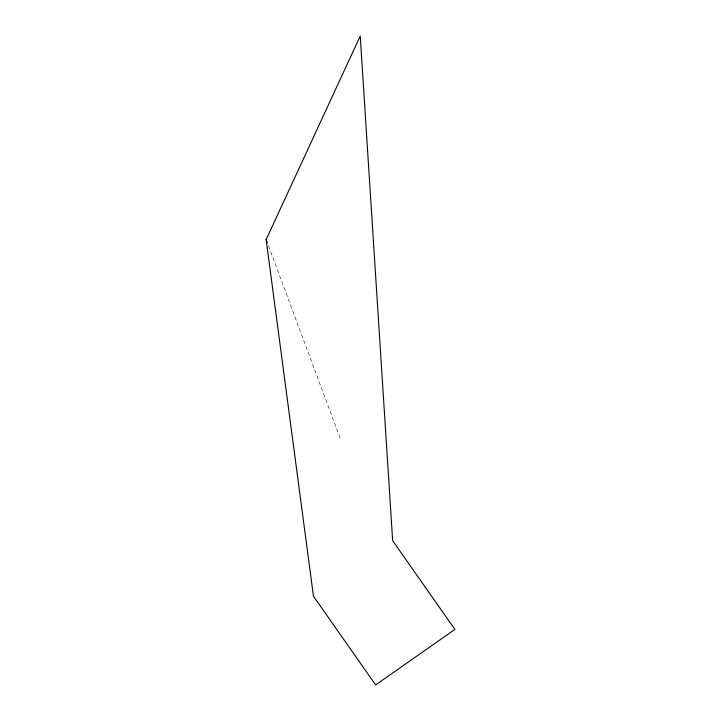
<?xml version="1.0" encoding="UTF-8"?>
<svg xmlns="http://www.w3.org/2000/svg" width="721" height="721" viewBox="0 0 721 721"><rect width="100%" height="100%" fill="white"/><g stroke="black" fill="none" stroke-linecap="round" stroke-linejoin="round"><path stroke-width="0.54" stroke-dasharray="3.6 2.7" d="M268.5 245.915L340.438 438.981"/><path stroke-width="1.08" d="M266.139 239.588L360.23 36.05L392.657 540.678L454.861 629.433L375.65 684.95L313.446 596.186L266.139 239.588L267.32 242.752"/></g></svg>
